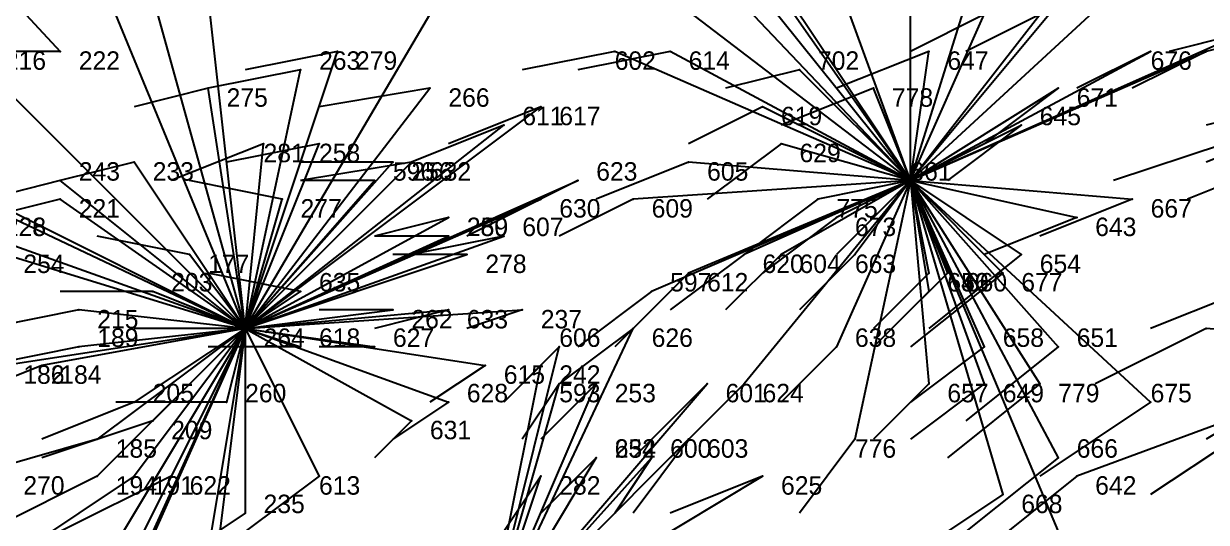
# Model space of a CAD drawing. Extents: x 13.668 to 13.876, y -34.05 to -33.931.
# Drawn here: x 13.7 to 13.764, y -33.9985 to -33.9715 of the extents above; entities that cross this region are included whole.
import ezdxf

# ---------------------------------------------------------------- set-up
doc = ezdxf.new("R2010")
doc.units = 0
for name, color, linetype in [('Facilities', 3, 'CONTINUOUS'), ('Facilities_lines', 3, 'CONTINUOUS'), ('Normals', 1, 'CONTINUOUS'), ('Source_points', 5, 'CONTINUOUS'), ('Text', 3, 'CONTINUOUS')]:
    doc.layers.add(name, color=color, linetype=linetype)

msp = doc.modelspace()

# ---------------------------------------------------------------- linework, layer by layer
at = {"layer": 'Facilities', "color": 3}
for p in [(13.748, -33.98, -1.216), (13.712, -33.988, -1.218)]:
    msp.add_point(p, dxfattribs=at)
at = {"layer": 'Facilities_lines', "color": 3}
for p, q in [((13.689, -33.959, -1.219), (13.702, -33.973, -1.218)), ((13.748, -33.98, -1.216), (13.73, -33.961, -1.216)), ((13.748, -33.98, -1.216), (13.753, -33.964, -1.215)), ((13.748, -33.98, -1.216), (13.748, -33.966, -1.215)), ((13.748, -33.98, -1.216), (13.731, -33.967, -1.216)), ((13.748, -33.98, -1.216), (13.74, -33.968, -1.217)), ((13.748, -33.98, -1.216), (13.758, -33.968, -1.215)), ((13.748, -33.98, -1.216), (13.761, -33.968, -1.215)), ((13.748, -33.98, -1.216), (13.744, -33.969, -1.216)), ((13.712, -33.988, -1.218), (13.707, -33.97, -1.218)), ((13.712, -33.988, -1.218), (13.71, -33.97, -1.218)), ((13.748, -33.98, -1.216), (13.74, -33.97, -1.216)), ((13.748, -33.98, -1.216), (13.741, -33.97, -1.217)), ((13.712, -33.988, -1.218), (13.705, -33.971, -1.219)), ((13.712, -33.988, -1.218), (13.722, -33.971, -1.217)), ((13.748, -33.98, -1.216), (13.752, -33.971, -1.216)), ((13.748, -33.98, -1.216), (13.755, -33.971, -1.215)), ((13.748, -33.98, -1.216), (13.766, -33.972, -1.215)), ((13.712, -33.988, -1.218), (13.717, -33.973, -1.218)), ((13.748, -33.98, -1.216), (13.732, -33.973, -1.217)), ((13.748, -33.98, -1.216), (13.735, -33.973, -1.216)), ((13.748, -33.98, -1.216), (13.749, -33.973, -1.216)), ((13.748, -33.98, -1.216), (13.761, -33.973, -1.216)), ((13.748, -33.98, -1.216), (13.764, -33.973, -1.215)), ((13.712, -33.988, -1.218), (13.698, -33.974, -1.219)), ((13.712, -33.988, -1.218), (13.715, -33.974, -1.218)), ((13.748, -33.98, -1.216), (13.742, -33.974, -1.217)), ((13.712, -33.988, -1.218), (13.71, -33.975, -1.218)), ((13.712, -33.988, -1.218), (13.722, -33.975, -1.218)), ((13.748, -33.98, -1.216), (13.746, -33.975, -1.216)), ((13.748, -33.98, -1.216), (13.756, -33.975, -1.216)), ((13.712, -33.988, -1.218), (13.728, -33.976, -1.217)), ((13.748, -33.98, -1.216), (13.74, -33.976, -1.216)), ((13.712, -33.988, -1.218), (13.726, -33.977, -1.217)), ((13.748, -33.98, -1.216), (13.754, -33.977, -1.216)), ((13.712, -33.988, -1.218), (13.716, -33.978, -1.218)), ((13.712, -33.988, -1.218), (13.713, -33.978, -1.218)), ((13.748, -33.98, -1.216), (13.741, -33.978, -1.217)), ((13.712, -33.988, -1.218), (13.693, -33.979, -1.219)), ((13.712, -33.988, -1.218), (13.706, -33.979, -1.218)), ((13.712, -33.988, -1.218), (13.72, -33.979, -1.218)), ((13.712, -33.988, -1.218), (13.721, -33.979, -1.217)), ((13.748, -33.98, -1.216), (13.736, -33.979, -1.216)), ((13.712, -33.988, -1.218), (13.696, -33.98, -1.219)), ((13.712, -33.988, -1.218), (13.702, -33.98, -1.22)), ((13.712, -33.988, -1.218), (13.719, -33.98, -1.217)), ((13.712, -33.988, -1.218), (13.73, -33.98, -1.217)), ((13.748, -33.98, -1.216), (13.733, -33.981, -1.216)), ((13.748, -33.98, -1.216), (13.734, -33.986, -1.217)), ((13.748, -33.98, -1.216), (13.736, -33.985, -1.217)), ((13.748, -33.98, -1.216), (13.739, -33.984, -1.217)), ((13.748, -33.98, -1.216), (13.739, -33.991, -1.217)), ((13.748, -33.98, -1.216), (13.741, -33.984, -1.217)), ((13.748, -33.98, -1.216), (13.743, -33.981, -1.217)), ((13.748, -33.98, -1.216), (13.744, -33.989, -1.216)), ((13.748, -33.98, -1.216), (13.744, -33.982, -1.216)), ((13.748, -33.98, -1.216), (13.745, -33.984, -1.217)), ((13.748, -33.98, -1.216), (13.745, -33.994, -1.217)), ((13.748, -33.98, -1.216), (13.757, -33.982, -1.216)), ((13.748, -33.98, -1.216), (13.749, -33.986, -1.216)), ((13.748, -33.98, -1.216), (13.752, -33.991, -1.216)), ((13.748, -33.98, -1.216), (13.749, -33.985, -1.217)), ((13.748, -33.98, -1.216), (13.756, -33.989, -1.216)), ((13.748, -33.98, -1.216), (13.754, -33.984, -1.216)), ((13.748, -33.98, -1.216), (13.756, -33.999, -1.217)), ((13.748, -33.98, -1.216), (13.749, -33.991, -1.217)), ((13.748, -33.98, -1.216), (13.752, -33.989, -1.217)), ((13.748, -33.98, -1.216), (13.75, -33.985, -1.216)), ((13.748, -33.98, -1.216), (13.756, -33.995, -1.217)), ((13.748, -33.98, -1.216), (13.76, -33.981, -1.215)), ((13.748, -33.98, -1.216), (13.753, -33.997, -1.217)), ((13.748, -33.98, -1.216), (13.761, -33.992, -1.217)), ((13.748, -33.98, -1.216), (13.753, -33.985, -1.217)), ((13.748, -33.98, -1.216), (13.755, -33.991, -1.217)), ((13.712, -33.988, -1.218), (13.702, -33.981, -1.218)), ((13.712, -33.988, -1.218), (13.714, -33.981, -1.218)), ((13.712, -33.988, -1.218), (13.728, -33.981, -1.217)), ((13.712, -33.988, -1.218), (13.723, -33.982, -1.218)), ((13.712, -33.988, -1.218), (13.698, -33.983, -1.219)), ((13.712, -33.988, -1.218), (13.723, -33.983, -1.218)), ((13.712, -33.988, -1.218), (13.726, -33.983, -1.217)), ((13.712, -33.988, -1.218), (13.699, -33.984, -1.219)), ((13.712, -33.988, -1.218), (13.709, -33.984, -1.218)), ((13.712, -33.988, -1.218), (13.724, -33.984, -1.218)), ((13.712, -33.988, -1.218), (13.707, -33.986, -1.218)), ((13.712, -33.988, -1.218), (13.715, -33.986, -1.217)), ((13.712, -33.988, -1.218), (13.703, -33.987, -1.218)), ((13.712, -33.988, -1.218), (13.727, -33.987, -1.218)), ((13.712, -33.988, -1.218), (13.72, -33.987, -1.218)), ((13.712, -33.988, -1.218), (13.723, -33.987, -1.217)), ((13.712, -33.988, -1.218), (13.699, -33.99, -1.219)), ((13.712, -33.988, -1.218), (13.701, -33.99, -1.218)), ((13.712, -33.988, -1.218), (13.703, -33.989, -1.219)), ((13.712, -33.988, -1.218), (13.703, -34.003, -1.218)), ((13.712, -33.988, -1.218), (13.704, -33.996, -1.22)), ((13.712, -33.988, -1.218), (13.704, -33.994, -1.218)), ((13.712, -33.988, -1.218), (13.704, -34.006, -1.218)), ((13.712, -33.988, -1.218), (13.706, -34, -1.219)), ((13.712, -33.988, -1.218), (13.706, -33.996, -1.219)), ((13.712, -33.988, -1.218), (13.706, -33.992, -1.219)), ((13.712, -33.988, -1.218), (13.707, -33.999, -1.218)), ((13.712, -33.988, -1.218), (13.707, -33.993, -1.218)), ((13.712, -33.988, -1.218), (13.708, -33.996, -1.217)), ((13.712, -33.988, -1.218), (13.709, -34.012, -1.218)), ((13.712, -33.988, -1.218), (13.709, -34.006, -1.218)), ((13.712, -33.988, -1.218), (13.711, -33.992, -1.218)), ((13.712, -33.988, -1.218), (13.712, -33.998, -1.218)), ((13.712, -33.988, -1.218), (13.716, -33.996, -1.217)), ((13.712, -33.988, -1.218), (13.725, -33.99, -1.217)), ((13.712, -33.988, -1.218), (13.715, -33.989, -1.217)), ((13.712, -33.988, -1.218), (13.719, -33.989, -1.217)), ((13.712, -33.988, -1.218), (13.723, -33.992, -1.217)), ((13.712, -33.988, -1.218), (13.721, -33.993, -1.217)), ((13.725, -34.005, -1.218), (13.733, -33.988, -1.217)), ((13.776, -33.989, -1.215), (13.764, -33.988, -1.215)), ((13.725, -34.005, -1.218), (13.729, -33.989, -1.217)), ((13.776, -33.989, -1.215), (13.757, -33.996, -1.216)), ((13.725, -34.005, -1.218), (13.728, -33.99, -1.218)), ((13.725, -34.005, -1.218), (13.731, -33.991, -1.218)), ((13.725, -34.005, -1.218), (13.729, -33.991, -1.217)), ((13.725, -34.005, -1.218), (13.737, -33.991, -1.217)), ((13.725, -34.005, -1.218), (13.736, -33.994, -1.217)), ((13.725, -34.005, -1.218), (13.731, -33.995, -1.218)), ((13.725, -34.005, -1.218), (13.734, -33.995, -1.216)), ((13.725, -34.005, -1.218), (13.731, -33.995, -1.217)), ((13.725, -34.005, -1.218), (13.728, -33.996, -1.218)), ((13.725, -34.005, -1.218), (13.74, -33.996, -1.217))]:
    msp.add_line(p, q, dxfattribs=at)
at = {"layer": 'Normals', "color": 1}
for p, q in [((13.752, -33.971, -1.216), (13.748, -33.973, -1.116)), ((13.755, -33.971, -1.215), (13.751, -33.973, -1.115)), ((13.766, -33.972, -1.215), (13.762, -33.973, -1.115)), ((13.768, -33.972, -1.216), (13.764, -33.973, -1.116)), ((13.702, -33.973, -1.218), (13.699, -33.973, -1.118)), ((13.717, -33.973, -1.218), (13.712, -33.974, -1.118)), ((13.732, -33.973, -1.217), (13.727, -33.974, -1.117)), ((13.735, -33.973, -1.216), (13.73, -33.974, -1.116)), ((13.749, -33.973, -1.216), (13.744, -33.975, -1.116)), ((13.761, -33.973, -1.216), (13.757, -33.975, -1.116)), ((13.764, -33.973, -1.215), (13.76, -33.975, -1.115)), ((13.715, -33.974, -1.218), (13.71, -33.975, -1.118)), ((13.742, -33.974, -1.217), (13.738, -33.975, -1.117)), ((13.71, -33.975, -1.218), (13.706, -33.976, -1.118)), ((13.722, -33.975, -1.218), (13.716, -33.976, -1.118)), ((13.746, -33.975, -1.216), (13.741, -33.977, -1.116)), ((13.756, -33.975, -1.216), (13.752, -33.978, -1.116)), ((13.728, -33.976, -1.217), (13.723, -33.978, -1.117)), ((13.74, -33.976, -1.216), (13.736, -33.978, -1.116)), ((13.768, -33.976, -1.216), (13.764, -33.977, -1.116)), ((13.726, -33.977, -1.217), (13.721, -33.979, -1.117)), ((13.754, -33.977, -1.216), (13.75, -33.98, -1.116)), ((13.769, -33.977, -1.215), (13.764, -33.979, -1.115)), ((13.713, -33.978, -1.218), (13.708, -33.98, -1.118)), ((13.716, -33.978, -1.218), (13.711, -33.979, -1.118)), ((13.741, -33.978, -1.217), (13.737, -33.981, -1.117)), ((13.765, -33.978, -1.216), (13.759, -33.98, -1.116)), ((13.706, -33.979, -1.218), (13.702, -33.98, -1.118)), ((13.72, -33.979, -1.218), (13.715, -33.979, -1.118)), ((13.721, -33.979, -1.217), (13.715, -33.98, -1.117)), ((13.736, -33.979, -1.216), (13.731, -33.981, -1.116)), ((13.768, -33.979, -1.215), (13.763, -33.981, -1.115)), ((13.702, -33.98, -1.22), (13.698, -33.981, -1.12)), ((13.714, -33.981, -1.218), (13.709, -33.98, -1.118)), ((13.719, -33.98, -1.217), (13.715, -33.98, -1.117)), ((13.73, -33.98, -1.217), (13.726, -33.982, -1.117)), ((13.748, -33.98, -1.216), (13.744, -33.984, -1.116)), ((13.702, -33.981, -1.218), (13.698, -33.982, -1.118)), ((13.728, -33.981, -1.217), (13.724, -33.983, -1.117)), ((13.733, -33.981, -1.216), (13.729, -33.983, -1.116)), ((13.743, -33.981, -1.217), (13.739, -33.984, -1.117)), ((13.76, -33.981, -1.215), (13.755, -33.983, -1.115)), ((13.723, -33.982, -1.218), (13.719, -33.983, -1.118)), ((13.744, -33.982, -1.216), (13.74, -33.985, -1.116)), ((13.757, -33.982, -1.216), (13.752, -33.984, -1.116)), ((13.709, -33.984, -1.218), (13.704, -33.983, -1.118)), ((13.723, -33.983, -1.218), (13.719, -33.983, -1.118)), ((13.726, -33.983, -1.217), (13.721, -33.984, -1.117)), ((13.724, -33.984, -1.218), (13.72, -33.984, -1.118)), ((13.739, -33.984, -1.217), (13.735, -33.987, -1.117)), ((13.741, -33.984, -1.217), (13.738, -33.987, -1.117)), ((13.745, -33.984, -1.217), (13.742, -33.987, -1.117)), ((13.754, -33.984, -1.216), (13.749, -33.988, -1.116)), ((13.715, -33.986, -1.217), (13.71, -33.985, -1.117)), ((13.736, -33.985, -1.217), (13.732, -33.989, -1.117)), ((13.749, -33.985, -1.217), (13.746, -33.988, -1.117)), ((13.75, -33.985, -1.216), (13.747, -33.988, -1.116)), ((13.753, -33.985, -1.217), (13.748, -33.989, -1.117)), ((13.707, -33.986, -1.218), (13.702, -33.986, -1.118)), ((13.734, -33.986, -1.217), (13.73, -33.989, -1.117)), ((13.749, -33.986, -1.216), (13.746, -33.989, -1.116)), ((13.766, -33.986, -1.216), (13.761, -33.988, -1.116)), ((13.703, -33.987, -1.218), (13.698, -33.988, -1.118)), ((13.72, -33.987, -1.218), (13.716, -33.987, -1.118)), ((13.723, -33.987, -1.217), (13.719, -33.988, -1.117)), ((13.727, -33.987, -1.218), (13.724, -33.988, -1.118)), ((13.712, -33.988, -1.218), (13.706, -33.988, -1.118)), ((13.733, -33.988, -1.217), (13.729, -33.991, -1.117)), ((13.764, -33.988, -1.215), (13.758, -33.991, -1.115)), ((13.703, -33.989, -1.219), (13.698, -33.99, -1.119)), ((13.715, -33.989, -1.217), (13.71, -33.989, -1.117)), ((13.719, -33.989, -1.217), (13.716, -33.989, -1.117)), ((13.729, -33.989, -1.217), (13.727, -33.991, -1.117)), ((13.744, -33.989, -1.216), (13.741, -33.992, -1.116)), ((13.752, -33.989, -1.217), (13.748, -33.992, -1.117)), ((13.756, -33.989, -1.216), (13.751, -33.993, -1.116)), ((13.701, -33.99, -1.218), (13.696, -33.992, -1.118)), ((13.725, -33.99, -1.217), (13.722, -33.992, -1.117)), ((13.728, -33.99, -1.218), (13.726, -33.992, -1.118)), ((13.729, -33.991, -1.217), (13.727, -33.994, -1.117)), ((13.731, -33.991, -1.218), (13.728, -33.994, -1.118)), ((13.737, -33.991, -1.217), (13.733, -33.995, -1.117)), ((13.739, -33.991, -1.217), (13.735, -33.995, -1.117)), ((13.749, -33.991, -1.217), (13.746, -33.994, -1.117)), ((13.752, -33.991, -1.216), (13.748, -33.994, -1.116)), ((13.755, -33.991, -1.217), (13.75, -33.995, -1.117)), ((13.769, -33.991, -1.215), (13.764, -33.994, -1.115)), ((13.706, -33.992, -1.219), (13.701, -33.994, -1.119)), ((13.711, -33.992, -1.218), (13.705, -33.992, -1.118)), ((13.723, -33.992, -1.217), (13.72, -33.994, -1.117)), ((13.761, -33.992, -1.217), (13.755, -33.996, -1.117)), ((13.707, -33.993, -1.218), (13.701, -33.995, -1.118)), ((13.721, -33.993, -1.217), (13.719, -33.995, -1.117)), ((13.767, -33.993, -1.215), (13.761, -33.997, -1.115)), ((13.704, -33.994, -1.218), (13.697, -33.996, -1.118)), ((13.736, -33.994, -1.217), (13.733, -33.998, -1.117)), ((13.745, -33.994, -1.217), (13.742, -33.998, -1.117)), ((13.731, -33.995, -1.218), (13.728, -33.998, -1.118)), ((13.731, -33.995, -1.217), (13.728, -33.998, -1.117)), ((13.734, -33.995, -1.216), (13.732, -33.998, -1.116)), ((13.756, -33.995, -1.217), (13.751, -33.999, -1.117)), ((13.704, -33.996, -1.22), (13.698, -33.999, -1.12)), ((13.706, -33.996, -1.219), (13.7, -34, -1.119)), ((13.708, -33.996, -1.217), (13.702, -33.999, -1.117)), ((13.716, -33.996, -1.217), (13.712, -33.999, -1.117)), ((13.728, -33.996, -1.218), (13.726, -33.999, -1.118)), ((13.74, -33.996, -1.217), (13.735, -33.998, -1.117)), ((13.757, -33.996, -1.216), (13.752, -34, -1.116)), ((13.753, -33.997, -1.217), (13.75, -33.999, -1.117)), ((13.712, -33.998, -1.218), (13.706, -34.002, -1.118))]:
    msp.add_line(p, q, dxfattribs=at)
at = {"layer": 'Source_points', "color": 5}
for p in [(13.702, -33.973, -1.218), (13.717, -33.973, -1.218), (13.732, -33.973, -1.217), (13.735, -33.973, -1.216), (13.749, -33.973, -1.216), (13.761, -33.973, -1.216), (13.764, -33.973, -1.215), (13.715, -33.974, -1.218), (13.742, -33.974, -1.217), (13.71, -33.975, -1.218), (13.722, -33.975, -1.218), (13.746, -33.975, -1.216), (13.756, -33.975, -1.216), (13.728, -33.976, -1.217), (13.74, -33.976, -1.216), (13.726, -33.977, -1.217), (13.754, -33.977, -1.216), (13.713, -33.978, -1.218), (13.716, -33.978, -1.218), (13.741, -33.978, -1.217), (13.706, -33.979, -1.218), (13.72, -33.979, -1.218), (13.721, -33.979, -1.217), (13.736, -33.979, -1.216), (13.702, -33.98, -1.22), (13.719, -33.98, -1.217), (13.73, -33.98, -1.217), (13.702, -33.981, -1.218), (13.714, -33.981, -1.218), (13.728, -33.981, -1.217), (13.733, -33.981, -1.216), (13.743, -33.981, -1.217), (13.76, -33.981, -1.215), (13.723, -33.982, -1.218), (13.744, -33.982, -1.216), (13.757, -33.982, -1.216), (13.723, -33.983, -1.218), (13.726, -33.983, -1.217), (13.709, -33.984, -1.218), (13.724, -33.984, -1.218), (13.739, -33.984, -1.217), (13.741, -33.984, -1.217), (13.745, -33.984, -1.217), (13.754, -33.984, -1.216), (13.736, -33.985, -1.217), (13.749, -33.985, -1.217), (13.75, -33.985, -1.216), (13.753, -33.985, -1.217), (13.707, -33.986, -1.218), (13.715, -33.986, -1.217), (13.734, -33.986, -1.217), (13.749, -33.986, -1.216), (13.703, -33.987, -1.218), (13.72, -33.987, -1.218), (13.723, -33.987, -1.217), (13.727, -33.987, -1.218), (13.733, -33.988, -1.217), (13.764, -33.988, -1.215), (13.703, -33.989, -1.219), (13.715, -33.989, -1.217), (13.719, -33.989, -1.217), (13.729, -33.989, -1.217), (13.744, -33.989, -1.216), (13.752, -33.989, -1.217), (13.756, -33.989, -1.216), (13.701, -33.99, -1.218), (13.725, -33.99, -1.217), (13.728, -33.99, -1.218), (13.729, -33.991, -1.217), (13.731, -33.991, -1.218), (13.737, -33.991, -1.217), (13.739, -33.991, -1.217), (13.749, -33.991, -1.217), (13.752, -33.991, -1.216), (13.755, -33.991, -1.217), (13.706, -33.992, -1.219), (13.711, -33.992, -1.218), (13.723, -33.992, -1.217), (13.761, -33.992, -1.217), (13.707, -33.993, -1.218), (13.721, -33.993, -1.217), (13.704, -33.994, -1.218), (13.736, -33.994, -1.217), (13.745, -33.994, -1.217), (13.731, -33.995, -1.218), (13.731, -33.995, -1.217), (13.734, -33.995, -1.216), (13.756, -33.995, -1.217), (13.704, -33.996, -1.22), (13.706, -33.996, -1.219), (13.708, -33.996, -1.217), (13.716, -33.996, -1.217), (13.728, -33.996, -1.218), (13.74, -33.996, -1.217), (13.757, -33.996, -1.216), (13.753, -33.997, -1.217), (13.712, -33.998, -1.218)]:
    msp.add_point(p, dxfattribs=at)

# ---------------------------------------------------------------- texts
at = {"layer": 'Text', "color": 3}
for s, p in [('216', (13.699, -33.974, -1.219)), ('222', (13.703, -33.974, -1.218)), ('263', (13.716, -33.974, -1.218)), ('279', (13.718, -33.974, -1.218)), ('602', (13.732, -33.974, -1.217)), ('614', (13.736, -33.974, -1.216)), ('702', (13.743, -33.974, -1.217)), ('647', (13.75, -33.974, -1.216)), ('676', (13.761, -33.974, -1.216)), ('275', (13.711, -33.976, -1.218)), ('266', (13.723, -33.976, -1.218)), ('778', (13.747, -33.976, -1.216)), ('671', (13.757, -33.976, -1.216)), ('611', (13.727, -33.977, -1.217)), ('617', (13.729, -33.977, -1.217)), ('619', (13.741, -33.977, -1.216)), ('645', (13.755, -33.977, -1.216)), ('281', (13.713, -33.979, -1.218)), ('258', (13.716, -33.979, -1.218)), ('629', (13.742, -33.979, -1.217)), ('243', (13.703, -33.98, -1.22)), ('233', (13.707, -33.98, -1.218)), ('596', (13.72, -33.98, -1.217)), ('256', (13.721, -33.98, -1.218)), ('632', (13.722, -33.98, -1.217)), ('623', (13.731, -33.98, -1.217)), ('605', (13.737, -33.98, -1.216)), ('661', (13.748, -33.98, -1.216)), ('221', (13.703, -33.982, -1.218)), ('277', (13.715, -33.982, -1.218)), ('630', (13.729, -33.982, -1.217)), ('609', (13.734, -33.982, -1.216)), ('775', (13.744, -33.982, -1.217)), ('667', (13.761, -33.982, -1.215)), ('226', (13.699, -33.983, -1.218)), ('228', (13.699, -33.983, -1.219)), ('259', (13.724, -33.983, -1.218)), ('280', (13.724, -33.983, -1.218)), ('607', (13.727, -33.983, -1.217)), ('673', (13.745, -33.983, -1.216)), ('643', (13.758, -33.983, -1.216)), ('254', (13.7, -33.985, -1.219)), ('177', (13.71, -33.985, -1.218)), ('278', (13.725, -33.985, -1.218)), ('620', (13.74, -33.985, -1.217)), ('604', (13.742, -33.985, -1.217)), ('663', (13.745, -33.985, -1.217)), ('654', (13.755, -33.985, -1.216)), ('203', (13.708, -33.986, -1.218)), ('635', (13.716, -33.986, -1.217)), ('597', (13.735, -33.986, -1.217)), ('612', (13.737, -33.986, -1.217)), ('646', (13.75, -33.986, -1.216)), ('650', (13.75, -33.986, -1.217)), ('660', (13.751, -33.986, -1.216)), ('677', (13.754, -33.986, -1.217)), ('215', (13.704, -33.988, -1.218)), ('262', (13.721, -33.988, -1.218)), ('633', (13.724, -33.988, -1.217)), ('237', (13.728, -33.988, -1.218)), ('189', (13.704, -33.989, -1.219)), ('264', (13.713, -33.989, -1.218)), ('618', (13.716, -33.989, -1.217)), ('627', (13.72, -33.989, -1.217)), ('606', (13.729, -33.989, -1.217)), ('626', (13.734, -33.989, -1.217)), ('638', (13.745, -33.989, -1.216)), ('658', (13.753, -33.989, -1.217)), ('651', (13.757, -33.989, -1.216)), ('182', (13.7, -33.991, -1.218)), ('186', (13.7, -33.991, -1.219)), ('184', (13.702, -33.991, -1.218)), ('615', (13.726, -33.991, -1.217)), ('242', (13.729, -33.991, -1.218)), ('205', (13.707, -33.992, -1.219)), ('260', (13.712, -33.992, -1.218)), ('628', (13.724, -33.992, -1.217)), ('593', (13.729, -33.992, -1.217)), ('253', (13.732, -33.992, -1.218)), ('601', (13.738, -33.992, -1.217)), ('624', (13.74, -33.992, -1.217)), ('657', (13.75, -33.992, -1.217)), ('649', (13.753, -33.992, -1.216)), ('779', (13.756, -33.992, -1.217)), ('675', (13.761, -33.992, -1.217)), ('209', (13.708, -33.994, -1.218)), ('631', (13.722, -33.994, -1.217)), ('185', (13.705, -33.995, -1.218)), ('252', (13.732, -33.995, -1.218)), ('634', (13.732, -33.995, -1.217)), ('600', (13.735, -33.995, -1.216)), ('603', (13.737, -33.995, -1.217)), ('776', (13.745, -33.995, -1.217)), ('666', (13.757, -33.995, -1.217)), ('270', (13.7, -33.997, -1.219)), ('194', (13.705, -33.997, -1.22)), ('191', (13.707, -33.997, -1.219)), ('622', (13.709, -33.997, -1.217)), ('613', (13.716, -33.997, -1.217)), ('282', (13.729, -33.997, -1.218)), ('625', (13.741, -33.997, -1.217)), ('642', (13.758, -33.997, -1.216)), ('235', (13.713, -33.998, -1.218)), ('668', (13.754, -33.998, -1.217))]:
    msp.add_text(s, height=0.001, dxfattribs=at).set_placement(p)

doc.saveas('drawing.dxf')
